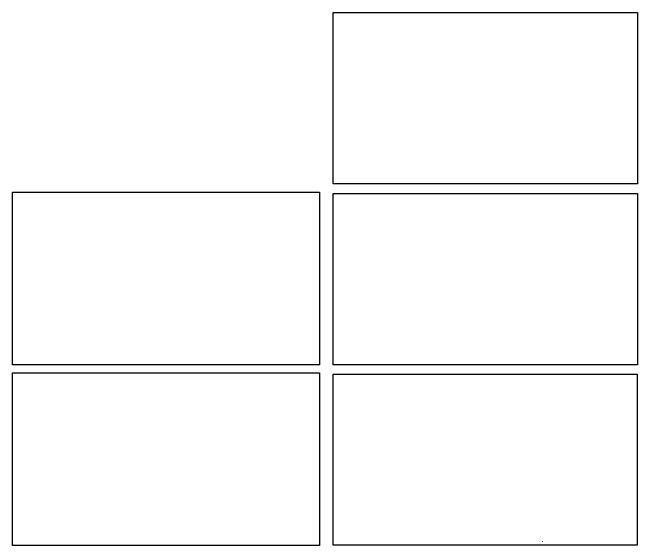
# Model space of a CAD drawing. Header units: inches. Extents: x 104 to 9740, y 936 to 6735.
# Drawn here: x 104 to 2606, y 2587 to 4720 of the extents above; entities that cross this region are included whole.
import ezdxf

# ---------------------------------------------------------------- set-up
doc = ezdxf.new("R2010")
doc.units = ezdxf.units.IN
doc.header["$MEASUREMENT"] = 0
picture_1 = doc.add_image_def('image5.jpg', size_in_pixel=(3840, 2160))
picture_2 = doc.add_image_def('image6.jpg', size_in_pixel=(3840, 2160))
picture_3 = doc.add_image_def('image7.jpg', size_in_pixel=(3840, 2160))
picture_4 = doc.add_image_def('image8.jpg', size_in_pixel=(3840, 2160))
picture_5 = doc.add_image_def('image9.jpg', size_in_pixel=(3840, 2160))

msp = doc.modelspace()

# ---------------------------------------------------------------- linework, layer by layer
at = {"lineweight": 20}
msp.add_line((2224.05, 2602.43), (2225.41, 2602.43), dxfattribs=at)

# ---------------------------------------------------------------- pictures from other files: only their frames are drawn
image = msp.add_image(picture_5, insert=(1387.28, 4034.55), size_in_units=(1218.99, 685.68), rotation=0)
image.dxf.flags = 7
image = msp.add_image(picture_2, insert=(103.67, 3309.75), size_in_units=(1229.04, 691.33))
image.dxf.flags = 7
image = msp.add_image(picture_4, insert=(1387.28, 3309.91), size_in_units=(1218.35, 685.32), rotation=0)
image.dxf.flags = 7
image = msp.add_image(picture_1, insert=(103.67, 2587), size_in_units=(1229.04, 691.33))
image.dxf.flags = 7
image = msp.add_image(picture_3, insert=(1387.28, 2588.19), size_in_units=(1217.8, 685.01))
image.dxf.flags = 7

doc.saveas('drawing.dxf')
